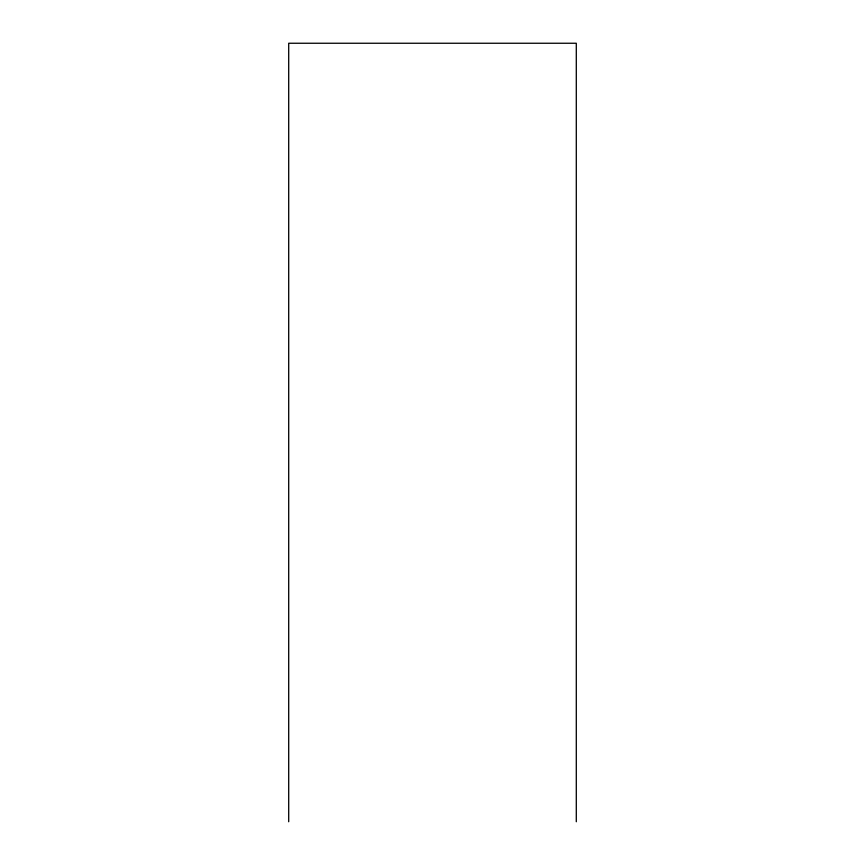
<?xml version="1.0" encoding="UTF-8"?>
<svg xmlns="http://www.w3.org/2000/svg" width="865" height="865" viewBox="0 0 865 865"><rect width="100%" height="100%" fill="white"/><g stroke="black" fill="none" stroke-linecap="round" stroke-linejoin="round"><path stroke-width="1.3" d="M576.295 821.75L576.295 43.25L288.705 43.25L288.705 821.75"/></g></svg>
